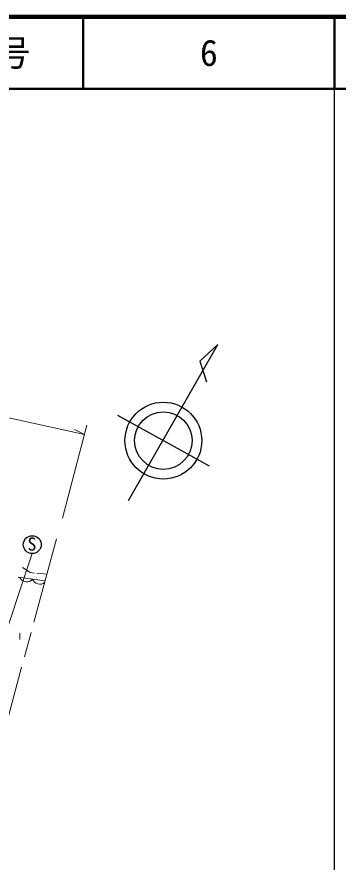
# Model space of a CAD drawing. Units: millimetres, scale not verified. Extents: x 40000 to 680000, y 20000 to 380000.
# Drawn here: x 534750 to 579500, y 262312 to 380000 of the extents above; entities that cross this region are included whole.
import ezdxf
from ezdxf.enums import TextEntityAlignment as Align

# ---------------------------------------------------------------- set-up
doc = ezdxf.new("R2010")
doc.units = ezdxf.units.MM
doc.header["$LTSCALE"] = 1000
doc.linetypes.add('CHAIN', pattern=[18.5, 12, -1.5, 3.5, -1.5])
for name, color, linetype, lineweight in [('M-BGD', 7, 'Continuous', 13), ('M-BMK', 2, 'CHAIN', 13), ('M-BMK-SRVR', 3, 'Continuous', 25), ('M-STR-HTXT', 7, 'Continuous', 13), ('M-TTL', 2, 'Continuous', 140), ('M-TTL-BAND', 7, 'Continuous', 25), ('M-TTL-LINE', 7, 'Continuous', 50)]:
    doc.layers.add(name, color=color, linetype=linetype, lineweight=lineweight)
doc.layers.add('M-TTL-TXT', color=7, linetype='Continuous')
doc.styles.add('ＭＳ ゴシック', font='')
doc.styles.get('ＭＳ ゴシック').set_extended_font_data('MS Gothic')

msp = doc.modelspace()

# ---------------------------------------------------------------- linework, layer by layer
at = {"layer": 'M-BGD'}
for p, q in [((529366, 282747), (536854, 305266)), ((537529, 302531), (538936, 302396)), ((534936, 301973), (538687, 301481)), ((535178, 294210), (535178, 293313))]:
    msp.add_line(p, q, dxfattribs=at)
msp.add_lwpolyline([(535525, 303347), (536619, 302618), (537204, 302562)], dxfattribs=at)
at = {"layer": 'M-BGD', "lineweight": 25}
msp.add_circle((536896, 306515), 1250, dxfattribs=at)
at = {"layer": 'M-BGD'}
for centre, radius, start, end in [((536127, 302392), 1060, 205.03647, 320.02429), ((537964, 302119), 1103, 201.77307, 306.37477)]:
    msp.add_arc(centre, radius, start, end, dxfattribs=at)
at = {"layer": 'M-BMK'}
msp.add_line((540276, 307318), (523924, 247284), dxfattribs=at)
at = {"layer": 'M-BMK-SRVR'}
for p, q in [((550297, 312648), (562763, 334398)), ((562763, 334398), (560217, 332077)), ((560217, 332077), (561154, 329174)), ((548753, 324530), (561552, 317484))]:
    msp.add_line(p, q, dxfattribs=at)
for radius in [5351, 4000]:
    msp.add_circle((555154, 321001), radius, dxfattribs=at)
at = {"layer": 'M-STR-HTXT'}
for p, q in [((476547, 336738), (544145, 321873)), ((541101, 310185), (544472, 323129)), ((544145, 321873), (542761, 322562))]:
    msp.add_line(p, q, dxfattribs=at)
at = {"layer": 'M-TTL'}
msp.add_line((680000, 380000), (40000, 380000), dxfattribs=at)
at = {"layer": 'M-TTL-BAND'}
msp.add_line((579000, 20000), (579000, 370000), dxfattribs=at)
at = {"layer": 'M-TTL-LINE'}
for p, q in [((543997, 380000), (543997, 370000)), ((579000, 380000), (579000, 370000)), ((40000, 370000), (680000, 370000))]:
    msp.add_line(p, q, dxfattribs=at)

# ---------------------------------------------------------------- texts
at = {"layer": 'M-BGD', "style": 'ＭＳ ゴシック'}
msp.add_text('S', height=1833, dxfattribs=at).set_placement((536217, 305142), align=Align.BOTTOM_LEFT)
at = {"layer": 'M-TTL-TXT', "style": 'ＭＳ ゴシック'}
for s, p in [('図面番号', (526622, 375000)), ('6', (561497, 375000))]:
    msp.add_text(s, height=3666, dxfattribs=at).set_placement(p, align=Align.MIDDLE_CENTER)

doc.saveas('drawing.dxf')
